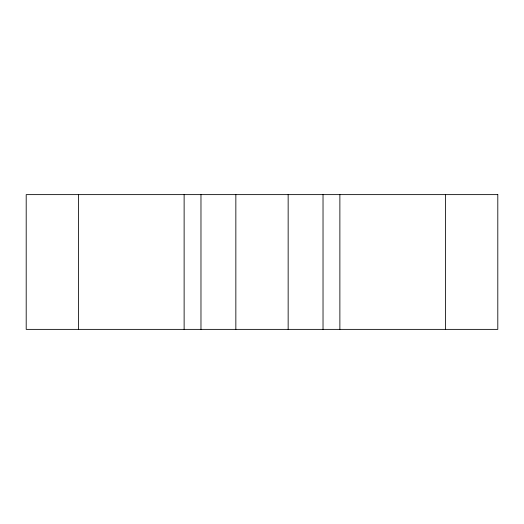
<?xml version="1.0" encoding="UTF-8"?>
<svg xmlns="http://www.w3.org/2000/svg" width="524" height="524" viewBox="0 0 524 524"><rect width="100%" height="100%" fill="white"/><g stroke="black" fill="none" stroke-linecap="round" stroke-linejoin="round"><path stroke-width="0.79" d="M445.577 194.627L445.577 329.373M339.873 194.627L339.873 329.373M323.026 194.627L323.026 329.373M288.154 194.627L288.154 329.373M235.846 194.627L235.846 329.373M200.974 194.627L200.974 329.373M184.127 194.627L184.127 329.373M78.423 194.627L78.423 329.373M497.8 194.627L26.2 194.627L26.2 329.373L497.8 329.373L497.8 194.627"/></g></svg>
